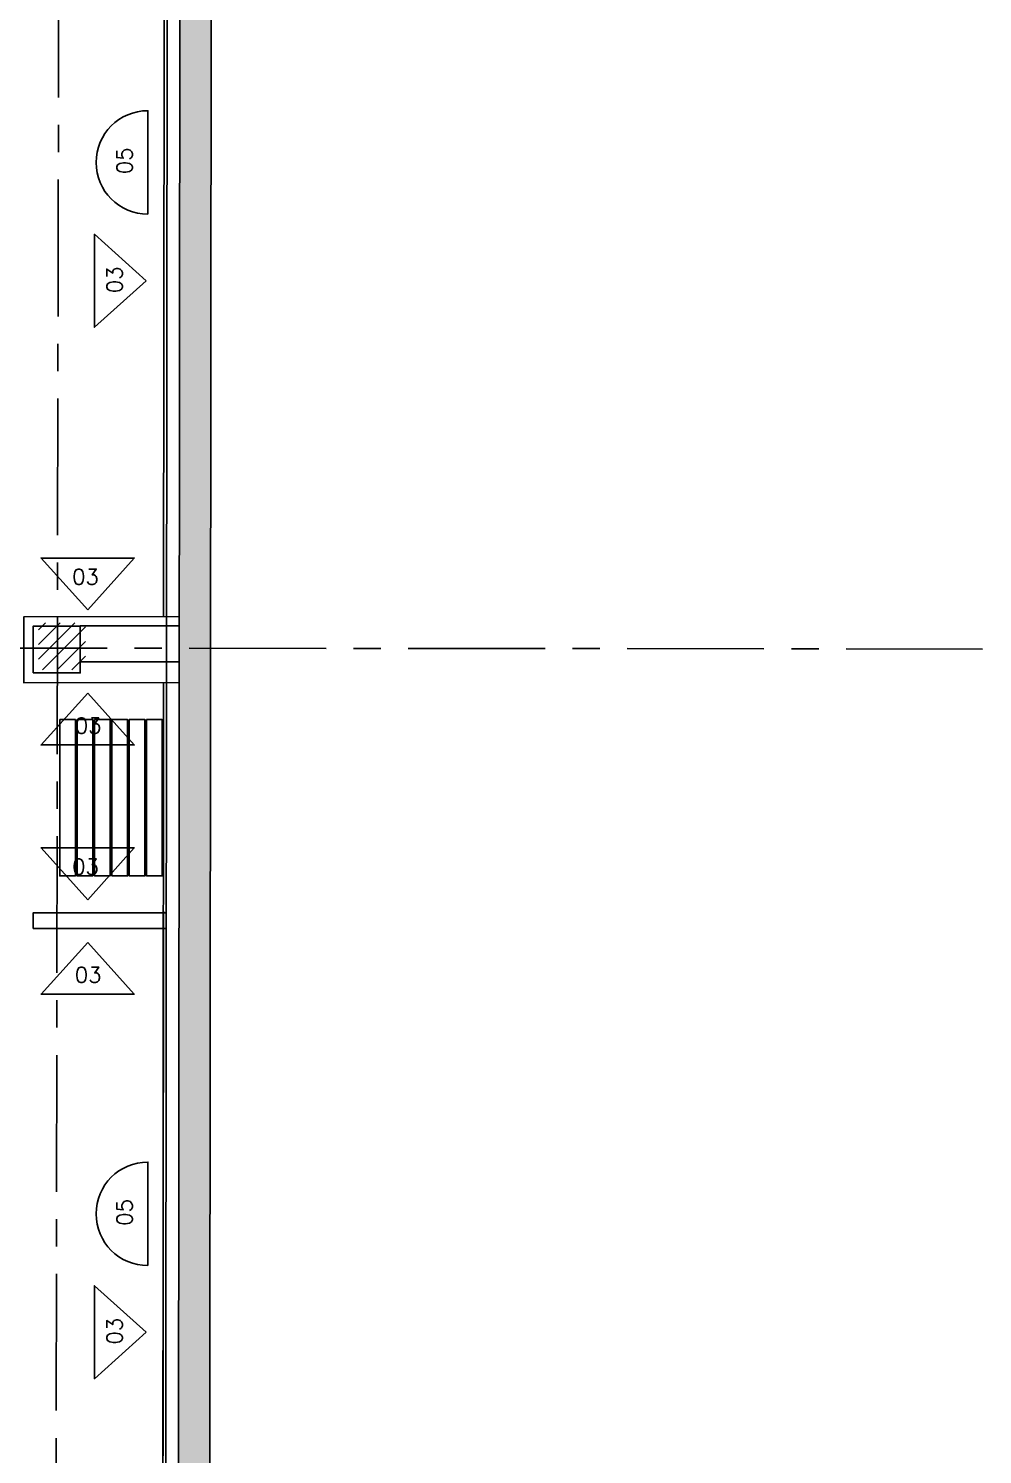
# Model space of a CAD drawing. Extents: x -4 to 325, y -1 to 181.
# Drawn here: x 46.7 to 52.8, y 12.43 to 21.56 of the extents above; entities that cross this region are included whole.
import ezdxf
from ezdxf.enums import TextEntityAlignment as Align

# ---------------------------------------------------------------- set-up
doc = ezdxf.new("R2010")
doc.units = 0
doc.header["$LTSCALE"] = 0.7
doc.header["$MEASUREMENT"] = 0
doc.linetypes.add('REC4_A1-00_PLANTA GENERAL$1$X-BB$0$CENTER', pattern=[2, 1.25, -0.25, 0.25, -0.25])
doc.linetypes.add('X-BB$0$HIDDEN2', pattern=[0.1875, 0.125, -0.0625])
doc.layers.get('0').update_dxf_attribs({"linetype": 'CONTINUOUS'})
for name, color, linetype in [('REC4_A1-00_PLANTA GENERAL$0$BB$0$A-WALL-PATT', 251, 'CONTINUOUS'), ('REC4_A1-00_PLANTA GENERAL$0$PP$0$I-EQPM-MOVE', 253, 'CONTINUOUS'), ('REC4_A1-00_PLANTA GENERAL$1$ACABADO INTERIOR', 4, 'CONTINUOUS'), ('REC4_A1-00_PLANTA GENERAL$1$BB$0$A-COLS', 251, 'CONTINUOUS'), ('REC4_A1-00_PLANTA GENERAL$1$BB$0$A-GRID', 251, 'REC4_A1-00_PLANTA GENERAL$1$X-BB$0$CENTER'), ('REC4_A1-00_PLANTA GENERAL$1$BB$0$A-WALL-FULL', 251, 'CONTINUOUS'), ('REC4_A1-00_PLANTA GENERAL$1$FN$0$I-FURN-FREE', 1, 'CONTINUOUS'), ('REC4_A1-00_PLANTA GENERAL$1$LAMBRINES', 3, 'CONTINUOUS'), ('REC4_A1-00_PLANTA GENERAL$1$PP$0$I-WALL', 253, 'CONTINUOUS')]:
    doc.layers.add(name, color=color, linetype=linetype)
doc.styles.add('REC4_A1-00_PLANTA GENERAL$0$X-FN$0$ARIAL', font='arial.ttf')
doc.styles.add('ROMANS', font='romans.shx', dxfattribs={"width": 0.75})

# ---------------------------------------------------------------- blocks, each defined once
blk = doc.blocks.new('REC4_A1-00_PLANTA GENERAL', base_point=(3911.2412, -3265.1096))
at = {"layer": 'REC4_A1-00_PLANTA GENERAL$0$BB$0$A-WALL-PATT'}
blk.add_hatch(color=256, dxfattribs=at).paths.add_polyline_path([(47.8862, 37.0202), (45.7974, 37.0098), (45.7974, 36.8093), (47.686, 36.8192), (47.6554, 4.2934), (45.865, 4.2934), (45.865, 4.0934), (47.8557, 4.0934)])
at = {"layer": 'REC4_A1-00_PLANTA GENERAL$1$BB$0$A-GRID'}
h = blk.add_hatch(dxfattribs=at)
h.set_pattern_fill('ANSI31', color=8, scale=0.53)
h.set_pattern_definition([(45, (0.03352, 0.020166), (-0.046845824, 0.046845824), [])])
h.paths.add_polyline_path([(1.5678, 35.8547), (1.2166, 35.8547), (1.2166, 35.4908), (1.5678, 35.4908)])
h.paths.add_polyline_path([(8.0551, 35.8047), (7.7553, 35.8047), (7.7553, 35.5143), (8.0551, 35.5143)])
h.paths.add_polyline_path([(14.5753, 35.809), (14.2754, 35.809), (14.2754, 35.5187), (14.5753, 35.5187)])
h.paths.add_polyline_path([(21.0466, 35.804), (20.7468, 35.804), (20.7468, 35.5137), (21.0466, 35.5137)])
edge = h.paths.add_edge_path()
edge.add_arc((27.4259, 35.604), 0.1568, 0, 360)
h.paths.add_polyline_path([(34.1147, 35.7939), (33.8148, 35.7939), (33.8148, 35.5036), (34.1147, 35.5036)])
h.paths.add_polyline_path([(40.5576, 35.789), (40.2578, 35.789), (40.2578, 35.4986), (40.5576, 35.4986)])
edge = h.paths.add_edge_path()
edge.add_arc((46.9701, 35.6385), 0.2128, 0, 360)
edge = h.paths.add_edge_path()
edge.add_arc((33.9335, 29.5702), 0.1716, 0, 360)
h.paths.add_polyline_path([(1.5768, 29.8317), (1.2256, 29.8317), (1.2256, 29.4678), (1.5768, 29.4678)])
h.paths.add_polyline_path([(8.0508, 29.7868), (7.75, 29.7868), (7.75, 29.4871), (8.0508, 29.4871)])
h.paths.add_polyline_path([(14.3851, 29.7988), (14.2624, 29.7988), (14.2624, 29.4991), (14.3821, 29.4991)])
h.paths.add_polyline_path([(14.5632, 29.7988), (14.3851, 29.7988), (14.3821, 29.4991), (14.5632, 29.4991)])
h.paths.add_polyline_path([(21.1221, 29.5527), (20.7989, 29.5517), (20.7989, 29.3933), (21.1221, 29.3933)])
h.paths.add_polyline_path([(21.1221, 29.8224), (21.0453, 29.8224), (20.7989, 29.8217), (20.7989, 29.5517), (21.1221, 29.5527)])
h.paths.add_polyline_path([(27.542, 29.7729), (27.2913, 29.7729), (27.2913, 29.5231), (27.542, 29.5231)])
h.paths.add_polyline_path([(40.5264, 29.7716), (40.2757, 29.7716), (40.2757, 29.5218), (40.5264, 29.5218)])
h.paths.add_polyline_path([(47.0764, 29.8019), (46.7664, 29.8019), (46.7664, 29.4919), (47.0764, 29.4919)])
h.paths.add_polyline_path([(1.565, 23.8478), (1.2138, 23.8478), (1.2138, 23.4839), (1.565, 23.4839)])
h.paths.add_polyline_path([(7.9956, 23.8084), (7.6948, 23.8084), (7.6948, 23.5086), (7.9956, 23.5086)])
h.paths.add_polyline_path([(14.5958, 23.8058), (14.2249, 23.8067), (14.2249, 23.507), (14.5929, 23.5061)])
h.paths.add_polyline_path([(14.5258, 23.8058), (14.5958, 23.8058), (14.5929, 23.5061), (14.5258, 23.5061)], flags=16)
h.paths.add_polyline_path([(27.5327, 23.7392), (27.282, 23.7392), (27.282, 23.4894), (27.5327, 23.4894)])
edge = h.paths.add_edge_path()
edge.add_arc((33.9155, 23.6003), 0.1566, 0, 360)
h.paths.add_polyline_path([(40.5198, 23.6763), (40.2691, 23.6763), (40.2691, 23.4631), (40.5198, 23.4631)])
h.paths.add_polyline_path([(40.5198, 23.7129), (40.269, 23.7129), (40.269, 23.6763), (40.5198, 23.6763)])
h.paths.add_polyline_path([(47.0605, 23.6763), (46.8098, 23.6763), (46.8098, 23.4498), (47.0605, 23.4498)])
h.paths.add_polyline_path([(47.0605, 23.6997), (46.8098, 23.6997), (46.8098, 23.6763), (47.0605, 23.6763)])
h.paths.add_polyline_path([(1.5458, 17.8473), (1.1946, 17.8473), (1.1946, 17.4834), (1.5458, 17.4834)])
h.paths.add_polyline_path([(8.0633, 17.8071), (7.7625, 17.8071), (7.7625, 17.5074), (8.0633, 17.5074)])
h.paths.add_polyline_path([(14.4343, 17.7919), (14.3217, 17.7919), (14.3217, 17.4921), (14.4285, 17.4921)])
h.paths.add_polyline_path([(14.6226, 17.7919), (14.4343, 17.7919), (14.4285, 17.4921), (14.6226, 17.4921)])
h.paths.add_polyline_path([(27.5235, 17.756), (27.2727, 17.756), (27.2727, 17.5062), (27.5235, 17.5062)])
edge = h.paths.add_edge_path()
edge.add_arc((33.905, 17.5767), 0.1574, 0, 360)
h.paths.add_polyline_path([(40.5132, 17.7384), (40.3113, 17.7384), (40.3113, 17.5259), (40.5132, 17.5259)])
h.paths.add_polyline_path([(40.3113, 17.7384), (40.2625, 17.7384), (40.2625, 17.4886), (40.5132, 17.4886), (40.5132, 17.5259), (40.3113, 17.5259)])
h.paths.add_polyline_path([(47.0683, 17.7542), (46.7674, 17.7542), (46.7674, 17.5259), (47.0683, 17.5259)])
h.paths.add_polyline_path([(47.0683, 17.5259), (46.7674, 17.5259), (46.7674, 17.4544), (47.0683, 17.4544)])
h.paths.add_polyline_path([(1.5739, 11.86), (1.2227, 11.86), (1.2227, 11.4962), (1.5739, 11.4962)])
h.paths.add_polyline_path([(8.0659, 11.8138), (7.765, 11.8138), (7.765, 11.514), (8.0659, 11.514)])
h.paths.add_polyline_path([(14.5258, 11.7988), (14.2249, 11.7988), (14.2249, 11.499), (14.5258, 11.499)])
h.paths.add_polyline_path([(21.0742, 11.6829), (20.7512, 11.6844), (20.7512, 11.4144), (21.0742, 11.4144)])
h.paths.add_polyline_path([(21.0742, 11.7656), (20.7512, 11.7656), (20.7512, 11.6844), (21.0742, 11.6829)])
h.paths.add_polyline_path([(27.5142, 11.7439), (27.2635, 11.7439), (27.2635, 11.4941), (27.5142, 11.4941)])
edge = h.paths.add_edge_path()
edge.add_arc((33.8803, 11.59), 0.1553, 0, 360)
h.paths.add_polyline_path([(40.5065, 11.7154), (40.2558, 11.7154), (40.2558, 11.464), (40.5065, 11.464)])
h.paths.add_polyline_path([(47.0258, 11.6987), (46.775, 11.6987), (46.775, 11.4489), (47.0258, 11.4489)])
h.paths.add_polyline_path([(1.5513, 5.8383), (1.2001, 5.8383), (1.2001, 5.4744), (1.5513, 5.4744)])
h.paths.add_polyline_path([(8.0395, 5.7813), (7.7676, 5.7813), (7.7676, 5.4815), (8.0395, 5.4815)])
h.paths.add_polyline_path([(8.0685, 5.7813), (8.0395, 5.7813), (8.0395, 5.4815), (8.0685, 5.4815)])
h.paths.add_polyline_path([(14.5132, 5.7555), (14.2123, 5.7555), (14.2123, 5.4558), (14.5132, 5.4558)])
h.paths.add_polyline_path([(21.0084, 5.7048), (20.7577, 5.7048), (20.7577, 5.455), (21.0084, 5.455)])
h.paths.add_polyline_path([(27.5299, 5.7035), (27.229, 5.7035), (27.229, 5.4037), (27.5299, 5.4037)])
h.paths.add_polyline_path([(34.0162, 5.6528), (33.7655, 5.6528), (33.7655, 5.403), (34.0162, 5.403)])
h.paths.add_polyline_path([(40.4672, 5.6155), (40.2072, 5.6155), (40.2072, 5.3555), (40.4672, 5.3555)])
edge = h.paths.add_edge_path()
edge.add_arc((46.8827, 5.476), 0.1877, 0, 360)
at = {"layer": 'REC4_A1-00_PLANTA GENERAL$0$PP$0$I-EQPM-MOVE'}
for points in [[(46.9039, 17.1356), (46.9039, 16.1356), (47.0039, 16.1356), (47.0039, 17.1356)], [(47.0149, 17.1356), (47.0149, 16.1356), (47.1149, 16.1356), (47.1149, 17.1356)], [(47.1259, 17.1356), (47.1259, 16.1356), (47.2259, 16.1356), (47.2259, 17.1356)], [(47.2369, 17.1356), (47.2369, 16.1356), (47.3369, 16.1356), (47.3369, 17.1356)], [(47.3479, 17.1356), (47.3479, 16.1356), (47.4479, 16.1356), (47.4479, 17.1356)], [(47.4589, 17.1356), (47.4589, 16.1356), (47.5589, 16.1356), (47.5589, 17.1356)]]:
    blk.add_lwpolyline(points, close=True, dxfattribs=at)
at = {"layer": 'REC4_A1-00_PLANTA GENERAL$1$ACABADO INTERIOR'}
blk.add_lwpolyline([(47.6048, 36.8188), (47.5742, 4.2935)], dxfattribs=at)
at = {"layer": 'REC4_A1-00_PLANTA GENERAL$1$BB$0$A-COLS'}
blk.add_lwpolyline([(46.7339, 17.4342), (47.0348, 17.4342), (47.0348, 17.734), (46.7339, 17.734)], close=True, dxfattribs=at)
at = {"layer": 'REC4_A1-00_PLANTA GENERAL$1$BB$0$A-GRID'}
blk.add_line((-2.6679, 17.643, 1.7814), (52.8043, 17.5874, -2.1299), dxfattribs=at)
blk.add_lwpolyline([(46.8555, -1.2847), (46.9339, 43.0092)], dxfattribs=at)
at = {"layer": 'REC4_A1-00_PLANTA GENERAL$1$BB$0$A-WALL-FULL'}
blk.add_line((47.686, 36.8192), (47.6554, 4.2934), dxfattribs=at)
blk.add_lwpolyline([(45.7973, 37.0098), (47.8862, 37.0202), (47.8557, 4.0934)], dxfattribs=at)
blk.add_lwpolyline([(47.0348, 17.7363), (47.6679, 17.7363), (47.6679, 17.5057), (47.0348, 17.5057)], close=True, dxfattribs=at)
at = {"layer": 'REC4_A1-00_PLANTA GENERAL$1$LAMBRINES'}
for points in [[(47.5677, 17.7964), (47.5734, 23.3219)], [(47.668, 17.3742), (46.6739, 17.3706), (46.6739, 17.7938), (47.6677, 17.7963)], [(47.5621, 11.6785), (47.568, 17.3743)], [(47.5554, 4.2935), (47.5665, 15.9096)]]:
    blk.add_lwpolyline(points, dxfattribs=at)
at = {"layer": 'REC4_A1-00_PLANTA GENERAL$1$PP$0$I-WALL'}
blk.add_lwpolyline([(47.5861, 15.9006), (46.7341, 15.9006), (46.7341, 15.8006), (47.586, 15.8006)], dxfattribs=at)
at = {"layer": 'REC4_A1-00_PLANTA GENERAL$1$FN$0$I-FURN-FREE', "style": 'REC4_A1-00_PLANTA GENERAL$0$X-FN$0$ARIAL', "text_generation_flag": 4}
for tag, p, height in [('ITEXT', (44.0612, 35.3807), 0.0358), ('CAPQT', (44.1235, 34.7232), 0.00704), ('CAPMC', (44.1235, 34.7232), 0.00704), ('CAPMG', (44.1235, 34.7232), 0.00704), ('STYLE', (44.1235, 34.7232), 0.0572), ('STYLE', (44.1235, 34.7232), 0.0572), ('CAPPN', (44.1235, 34.7232), 0.0715), ('L3', (44.1235, 34.7232), 0.0715), ('L1', (44.1235, 34.7232), 0.0715), ('L2', (44.1235, 34.7232), 0.0715)]:
    blk.add_attdef(tag, p, '', height=height, dxfattribs=at)
for tag, p, height, rotation in [('ITEXT', (42.9913, 35.0599), 0.0358, 30), ('ITEXT', (45.1482, 35.1235), 0.0358, 330), ('CAPPN', (43.374, 34.5216), 0.0715, 30), ('STYLE', (43.374, 34.5216), 0.0572, 30), ('STYLE', (43.374, 34.5216), 0.0572, 30), ('L1', (43.374, 34.5216), 0.0715, 30), ('L2', (43.374, 34.5216), 0.0715, 30), ('CAPMG', (43.374, 34.5216), 0.00704, 30), ('CAPMC', (43.374, 34.5216), 0.00704, 30), ('CAPQT', (43.374, 34.5216), 0.00704, 30), ('L3', (43.374, 34.5216), 0.0715, 30), ('L1', (44.8734, 34.523), 0.0715, 330), ('L3', (44.8734, 34.523), 0.0715, 330), ('L2', (44.8734, 34.523), 0.0715, 330), ('CAPPN', (44.8734, 34.523), 0.0715, 330), ('STYLE', (44.8734, 34.523), 0.0572, 330), ('STYLE', (44.8734, 34.523), 0.0572, 330), ('CAPMC', (44.8734, 34.523), 0.00704, 330), ('CAPMG', (44.8734, 34.523), 0.00704, 330), ('CAPQT', (44.8734, 34.523), 0.00704, 330), ('ITEXT', (42.2251, 34.2472), 0.0358, 60), ('ITEXT', (45.9609, 34.3573), 0.0358, 300), ('CAPPN', (42.8256, 33.9723), 0.0715, 60), ('STYLE', (42.8256, 33.9723), 0.0572, 60), ('STYLE', (42.8256, 33.9723), 0.0572, 60), ('L1', (42.8256, 33.9723), 0.0715, 60), ('L2', (42.8256, 33.9723), 0.0715, 60), ('L3', (42.8256, 33.9723), 0.0715, 60), ('CAPMG', (42.8256, 33.9723), 0.00704, 60), ('CAPMC', (42.8256, 33.9723), 0.00704, 60), ('CAPQT', (42.8256, 33.9723), 0.00704, 60), ('L1', (45.4227, 33.9746), 0.0715, 300), ('L3', (45.4227, 33.9746), 0.0715, 300), ('L2', (45.4227, 33.9746), 0.0715, 300), ('CAPPN', (45.4227, 33.9746), 0.0715, 300), ('STYLE', (45.4227, 33.9746), 0.0572, 300), ('STYLE', (45.4227, 33.9746), 0.0572, 300), ('CAPMC', (45.4227, 33.9746), 0.00704, 300), ('CAPMG', (45.4227, 33.9746), 0.00704, 300), ('CAPQT', (45.4227, 33.9746), 0.00704, 300), ('CAPPN', (42.6254, 33.2225), 0.0715, 90), ('STYLE', (42.6254, 33.2225), 0.0572, 90), ('STYLE', (42.6254, 33.2225), 0.0572, 90), ('ITEXT', (41.9679, 33.1602), 0.0358, 90), ('L3', (42.6254, 33.2225), 0.0715, 90), ('L1', (42.6254, 33.2225), 0.0715, 90), ('L2', (42.6254, 33.2225), 0.0715, 90), ('CAPQT', (42.6254, 33.2225), 0.00704, 90), ('CAPMG', (42.6254, 33.2225), 0.00704, 90), ('CAPMC', (42.6254, 33.2225), 0.00704, 90), ('CAPPN', (45.6242, 33.2251), 0.0715, 270), ('L3', (45.6242, 33.2251), 0.0715, 270), ('L2', (45.6242, 33.2251), 0.0715, 270), ('L1', (45.6242, 33.2251), 0.0715, 270), ('STYLE', (45.6242, 33.2251), 0.0572, 270), ('STYLE', (45.6242, 33.2251), 0.0572, 270), ('CAPMC', (45.6242, 33.2251), 0.00704, 270), ('CAPMG', (45.6242, 33.2251), 0.00704, 270), ('CAPQT', (45.6242, 33.2251), 0.00704, 270), ('ITEXT', (46.2817, 33.2874), 0.0358, 270), ('CAPPN', (42.8269, 32.4729), 0.0715, 120), ('STYLE', (42.8269, 32.4729), 0.0572, 120), ('STYLE', (42.8269, 32.4729), 0.0572, 120), ('L1', (42.8269, 32.4729), 0.0715, 120), ('L2', (42.8269, 32.4729), 0.0715, 120), ('L3', (42.8269, 32.4729), 0.0715, 120), ('CAPMG', (42.8269, 32.4729), 0.00704, 120), ('CAPMC', (42.8269, 32.4729), 0.00704, 120), ('CAPQT', (42.8269, 32.4729), 0.00704, 120), ('CAPPN', (45.424, 32.4752), 0.0715, 240), ('STYLE', (45.424, 32.4752), 0.0572, 240), ('STYLE', (45.424, 32.4752), 0.0572, 240), ('L2', (45.424, 32.4752), 0.0715, 240), ('L3', (45.424, 32.4752), 0.0715, 240), ('L1', (45.424, 32.4752), 0.0715, 240), ('CAPMG', (45.424, 32.4752), 0.00704, 240), ('CAPQT', (45.424, 32.4752), 0.00704, 240), ('CAPMC', (45.424, 32.4752), 0.00704, 240), ('ITEXT', (42.2887, 32.0903), 0.0358, 120), ('ITEXT', (46.0245, 32.2004), 0.0358, 240), ('CAPPN', (43.3762, 31.9246), 0.0715, 150), ('STYLE', (43.3762, 31.9246), 0.0572, 150), ('STYLE', (43.3762, 31.9246), 0.0572, 150), ('L1', (43.3762, 31.9246), 0.0715, 150), ('L2', (43.3762, 31.9246), 0.0715, 150), ('L3', (43.3762, 31.9246), 0.0715, 150), ('CAPMG', (43.3762, 31.9246), 0.00704, 150), ('CAPMC', (43.3762, 31.9246), 0.00704, 150), ('CAPQT', (43.3762, 31.9246), 0.00704, 150), ('CAPPN', (44.8757, 31.9259), 0.0715, 210), ('STYLE', (44.8757, 31.9259), 0.0572, 210), ('STYLE', (44.8757, 31.9259), 0.0572, 210), ('L2', (44.8757, 31.9259), 0.0715, 210), ('L3', (44.8757, 31.9259), 0.0715, 210), ('L1', (44.8757, 31.9259), 0.0715, 210), ('CAPMG', (44.8757, 31.9259), 0.00704, 210), ('CAPMC', (44.8757, 31.9259), 0.00704, 210), ('CAPQT', (44.8757, 31.9259), 0.00704, 210), ('CAPPN', (44.1261, 31.7244), 0.0715, 180), ('STYLE', (44.1261, 31.7244), 0.0572, 180), ('STYLE', (44.1261, 31.7244), 0.0572, 180), ('L3', (44.1261, 31.7244), 0.0715, 180), ('L1', (44.1261, 31.7244), 0.0715, 180), ('L2', (44.1261, 31.7244), 0.0715, 180), ('CAPMG', (44.1261, 31.7244), 0.00704, 180), ('CAPMC', (44.1261, 31.7244), 0.00704, 180), ('CAPQT', (44.1261, 31.7244), 0.00704, 180), ('ITEXT', (43.1014, 31.3241), 0.0358, 150), ('ITEXT', (45.2583, 31.3876), 0.0358, 210), ('ITEXT', (44.1884, 31.0669), 0.0358, 180)]:
    blk.add_attdef(tag, p, '', height=height, rotation=rotation, dxfattribs=at)
for tag, p, height, width in [('ITEXT', (44.1112, 34.7804), 0.0286, 0.75), ('PSUT1', (44.1235, 34.7232), 0.0572, 0.65), ('PSUT2', (44.1235, 34.7232), 0.0572, 0.65), ('PSUT3', (44.1235, 34.7232), 0.0572, 0.65)]:
    blk.add_attdef(tag, p, '', height=height, dxfattribs=dict(at, width=width))
for tag, p, height, rotation, width in [('ITEXT', (43.3348, 34.565), 0.0286, 30, 0.75), ('PSUT1', (43.374, 34.5216), 0.0572, 30, 0.65), ('PSUT2', (43.374, 34.5216), 0.0572, 30, 0.65), ('PSUT3', (43.374, 34.5216), 0.0572, 30, 0.65), ('ITEXT', (44.8914, 34.5786), 0.0286, 330, 0.75), ('PSUT1', (44.8734, 34.523), 0.0572, 330, 0.65), ('PSUT2', (44.8734, 34.523), 0.0572, 330, 0.65), ('PSUT3', (44.8734, 34.523), 0.0572, 330, 0.65), ('ITEXT', (42.77, 33.9903), 0.0286, 60, 0.75), ('PSUT1', (42.8256, 33.9723), 0.0572, 60, 0.65), ('PSUT2', (42.8256, 33.9723), 0.0572, 60, 0.65), ('PSUT3', (42.8256, 33.9723), 0.0572, 60, 0.65), ('PSUT1', (45.4227, 33.9746), 0.0572, 300, 0.65), ('PSUT2', (45.4227, 33.9746), 0.0572, 300, 0.65), ('PSUT3', (45.4227, 33.9746), 0.0572, 300, 0.65), ('ITEXT', (45.4661, 34.0138), 0.0286, 300, 0.75), ('PSUT3', (42.6254, 33.2225), 0.0572, 90, 0.65), ('PSUT1', (42.6254, 33.2225), 0.0572, 90, 0.65), ('PSUT2', (42.6254, 33.2225), 0.0572, 90, 0.65), ('ITEXT', (42.5682, 33.2102), 0.0286, 90, 0.75), ('PSUT1', (45.6242, 33.2251), 0.0572, 270, 0.65), ('PSUT2', (45.6242, 33.2251), 0.0572, 270, 0.65), ('PSUT3', (45.6242, 33.2251), 0.0572, 270, 0.65), ('ITEXT', (45.6814, 33.2373), 0.0286, 270, 0.75), ('PSUT2', (42.8269, 32.4729), 0.0572, 120, 0.65), ('PSUT1', (42.8269, 32.4729), 0.0572, 120, 0.65), ('PSUT3', (42.8269, 32.4729), 0.0572, 120, 0.65), ('ITEXT', (42.7835, 32.4337), 0.0286, 120, 0.75), ('PSUT2', (45.424, 32.4752), 0.0572, 240, 0.65), ('PSUT3', (45.424, 32.4752), 0.0572, 240, 0.65), ('PSUT1', (45.424, 32.4752), 0.0572, 240, 0.65), ('ITEXT', (45.4797, 32.4572), 0.0286, 240, 0.75), ('PSUT1', (43.3762, 31.9246), 0.0572, 150, 0.65), ('PSUT2', (43.3762, 31.9246), 0.0572, 150, 0.65), ('PSUT3', (43.3762, 31.9246), 0.0572, 150, 0.65), ('ITEXT', (43.3583, 31.8689), 0.0286, 150, 0.75), ('PSUT2', (44.8757, 31.9259), 0.0572, 210, 0.65), ('PSUT3', (44.8757, 31.9259), 0.0572, 210, 0.65), ('PSUT1', (44.8757, 31.9259), 0.0572, 210, 0.65), ('ITEXT', (44.9149, 31.8825), 0.0286, 210, 0.75), ('PSUT3', (44.1261, 31.7244), 0.0572, 180, 0.65), ('PSUT1', (44.1261, 31.7244), 0.0572, 180, 0.65), ('PSUT2', (44.1261, 31.7244), 0.0572, 180, 0.65), ('ITEXT', (44.1384, 31.6672), 0.0286, 180, 0.75)]:
    blk.add_attdef(tag, p, '', height=height, rotation=rotation, dxfattribs=dict(at, width=width))

msp = doc.modelspace()

# ---------------------------------------------------------------- block references
at = {"linetype": 'X-BB$0$HIDDEN2'}
msp.add_blockref('REC4_A1-00_PLANTA GENERAL', (3911.2412, -3265.1096), dxfattribs=at)

# ---------------------------------------------------------------- next in the draw order: linework, layer by layer
for points in [[(47.4672, 20.3693), (47.4672, 21.0309, 1)], [(47.4672, 13.6433), (47.4672, 14.3049, 1)]]:
    msp.add_lwpolyline(points, format="xyb", close=True)
for points in [[(47.4559, 19.9432), (47.1251, 20.2407), (47.1251, 19.6456), (47.4559, 19.9432)], [(47.0822, 17.8384), (47.3797, 18.1692), (46.7847, 18.1692), (47.0822, 17.8384)], [(47.0822, 17.3048), (46.7847, 16.974), (47.3797, 16.974), (47.0822, 17.3048)], [(47.0822, 15.9838), (47.3797, 16.3146), (46.7847, 16.3146), (47.0822, 15.9838)], [(47.0822, 15.7106), (46.7847, 15.3798), (47.3797, 15.3798), (47.0822, 15.7106)], [(47.4559, 13.2172), (47.1251, 13.5147), (47.1251, 12.9197), (47.4559, 13.2172)]]:
    msp.add_lwpolyline(points)

# ---------------------------------------------------------------- next in the draw order: texts
at = {"color": 7, "ltscale": 0.01, "style": 'ROMANS'}
for s, p in [('05', (47.3179, 20.6239)), ('03', (47.2539, 19.8634)), ('05', (47.3179, 13.8979)), ('03', (47.2539, 13.1374))]:
    msp.add_text(s, height=0.1, rotation=90, dxfattribs=at).set_placement(p, align=Align.MIDDLE_LEFT)
for p in [(46.9828, 18.0492), (46.999, 17.0972), (46.9828, 16.1946), (46.999, 15.5031)]:
    msp.add_text('03', height=0.1, dxfattribs=at).set_placement(p, align=Align.MIDDLE_LEFT)

doc.saveas('drawing.dxf')
